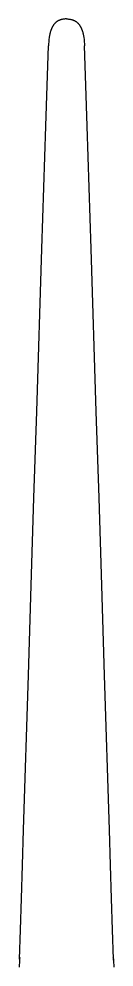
# Model space of a CAD drawing. Extents: x -17108 to 71323, y -8319 to 54197.
# Drawn here: x 53249 to 53809, y 48592 to 54197 of the extents above; entities that cross this region are included whole.
import ezdxf

# ---------------------------------------------------------------- set-up
doc = ezdxf.new("R2010")
doc.units = 0
doc.linetypes.add('DASHED', pattern=[15, 12, -3])
doc.layers.get('0').update_dxf_attribs({"linetype": 'CONTINUOUS'})

msp = doc.modelspace()

# ---------------------------------------------------------------- linework, layer by layer
at = {"color": 7, "linetype": 'DASHED', "ltscale": 0.018271}
for p, q in [((53252.3, 48639.1), (53252.3, 48639.8)), ((53805.7, 48639.1), (53805.7, 48639.8))]:
    msp.add_line(p, q, dxfattribs=at)
at = {"color": 7, "ltscale": 0.010063}
for p, q in [((53252.3, 48632.1), (53252.3, 48632.5)), ((53805.7, 48632.1), (53805.7, 48632.5))]:
    msp.add_line(p, q, dxfattribs=at)
at = {"color": 7}
for points in [[(53529, 54196.5), (53525.1, 54196.5), (53521.3, 54196.3), (53517.3, 54196), (53512.9, 54195.6), (53509.6, 54195.1), (53506.9, 54194.7), (53504.3, 54194.2), (53501.4, 54193.6), (53498.5, 54192.9), (53495.4, 54192), (53492.4, 54191), (53490.5, 54190.3), (53488.7, 54189.6), (53486.8, 54188.9), (53485, 54188.1), (53483.4, 54187.3), (53481.8, 54186.5), (53480.2, 54185.7), (53478.6, 54184.8), (53477, 54183.9), (53475.5, 54182.9), (53473.9, 54181.9), (53472.4, 54180.9), (53470.9, 54179.8), (53469.5, 54178.6), (53468, 54177.5), (53466.5, 54176.3), (53465.1, 54175), (53463.7, 54173.7), (53462.3, 54172.3), (53461, 54170.9), (53459.6, 54169.5), (53458.3, 54168), (53456.9, 54166.4), (53455.6, 54164.8), (53454.4, 54163.2), (53453.1, 54161.5), (53451.9, 54159.7), (53450.7, 54157.9), (53449.5, 54156.1), (53448.3, 54154.2), (53447.2, 54152.2), (53446, 54150.2), (53444.9, 54148.1), (53443.9, 54146), (53442.8, 54143.8), (53441.8, 54141.6), (53440.8, 54139.3), (53439.8, 54137), (53438.8, 54134.5), (53437.9, 54132.1), (53437, 54129.5), (53436.1, 54127), (53435.2, 54124.3), (53434.4, 54121.6), (53433.6, 54118.8), (53432.8, 54116), (53432.1, 54113.1), (53431.3, 54110.1), (53430.6, 54107.1), (53430, 54104), (53429.3, 54100.8), (53428.7, 54097.6), (53428.1, 54094.3), (53427.6, 54091), (53426.5, 54084.1), (53425.6, 54076.9), (53424.8, 54069.5), (53424.4, 54065.9), (53423.9, 54059.1), (53423.4, 54052), (53423, 54044.6), (53422.7, 54037.1)], [(53529, 54196.5), (53532.9, 54196.5), (53536.7, 54196.3), (53540.7, 54196), (53545.1, 54195.6), (53548.4, 54195.1), (53551, 54194.7), (53553.6, 54194.2), (53556.6, 54193.6), (53559.5, 54192.9), (53562.5, 54192), (53565.6, 54191), (53567.5, 54190.3), (53569.3, 54189.6), (53571.1, 54188.9), (53573, 54188.1), (53574.6, 54187.3), (53576.2, 54186.5), (53577.8, 54185.7), (53579.4, 54184.8), (53581, 54183.9), (53582.5, 54182.9), (53584, 54181.9), (53585.6, 54180.9), (53587.1, 54179.8), (53588.5, 54178.6), (53590, 54177.5), (53591.5, 54176.3), (53592.9, 54175), (53594.3, 54173.7), (53595.7, 54172.3), (53597, 54170.9), (53598.4, 54169.5), (53599.7, 54168), (53601.1, 54166.4), (53602.3, 54164.8), (53603.6, 54163.2), (53604.9, 54161.5), (53606.1, 54159.7), (53607.3, 54157.9), (53608.5, 54156.1), (53609.7, 54154.2), (53610.8, 54152.2), (53611.9, 54150.2), (53613.1, 54148.1), (53614.1, 54146), (53615.2, 54143.8), (53616.2, 54141.6), (53617.2, 54139.3), (53618.2, 54137), (53619.2, 54134.5), (53620.1, 54132.1), (53621, 54129.5), (53621.9, 54127), (53622.8, 54124.3), (53623.6, 54121.6), (53624.4, 54118.8), (53625.2, 54116), (53625.9, 54113.1), (53626.6, 54110.1), (53627.4, 54107.1), (53628, 54104), (53628.7, 54100.8), (53629.3, 54097.6), (53629.9, 54094.3), (53630.4, 54091), (53631.5, 54084.1), (53632.4, 54076.9), (53633.2, 54069.5), (53633.5, 54065.9), (53634.1, 54059.1), (53634.6, 54052), (53635, 54044.6), (53635.3, 54037.1)], [(53252.3, 48639.8), (53257.8, 48813.1), (53263.7, 48998), (53269.8, 49195), (53276.3, 49403.1), (53304.4, 50318.5), (53320.8, 50847.2), (53337.2, 51366.2), (53353.5, 51875.8), (53384.5, 52838.2), (53407.6, 53561.9), (53415.2, 53802.9), (53422.7, 54037.1)], [(53805.7, 48639.8), (53800.2, 48813.1), (53794.3, 48998), (53788.2, 49195), (53781.7, 49403.1), (53753.6, 50318.5), (53737.2, 50847.2), (53720.8, 51366.2), (53704.5, 51875.8), (53673.5, 52838.2), (53650.4, 53561.9), (53642.8, 53802.9), (53635.3, 54037.1)], [(53253, 48648.5), (53252.5, 48637.5), (53251.9, 48626.4), (53251.5, 48620.8), (53251.1, 48615.1), (53250.5, 48607.6), (53249.8, 48600), (53249, 48592.4)], [(53805, 48648.5), (53805.4, 48637.5), (53806.1, 48626.4), (53806.4, 48620.8), (53806.9, 48615.1), (53807.5, 48607.6), (53808.2, 48600), (53809, 48592.4)]]:
    msp.add_lwpolyline(points, dxfattribs=at)
at = {"color": 7, "linetype": 'DASHED'}
for centre, start, end in [((53353.4, 48636), 178.1643, 182.0053), ((53704.6, 48636), 357.9933, 1.8357)]:
    msp.add_arc(centre, 101.2, start, end, dxfattribs=at)
at = {"color": 7}
for centre, major_axis, start_param, end_param in [((53259.9, 48637.8), (0.5, 27.7), 1.18008, 1.524949), ((53798.1, 48637.8), (-0.5, 27.7), 4.758236, 5.103106)]:
    msp.add_ellipse(centre, major_axis=major_axis, ratio=0.275611, start_param=start_param, end_param=end_param, dxfattribs=at)

doc.saveas('drawing.dxf')
